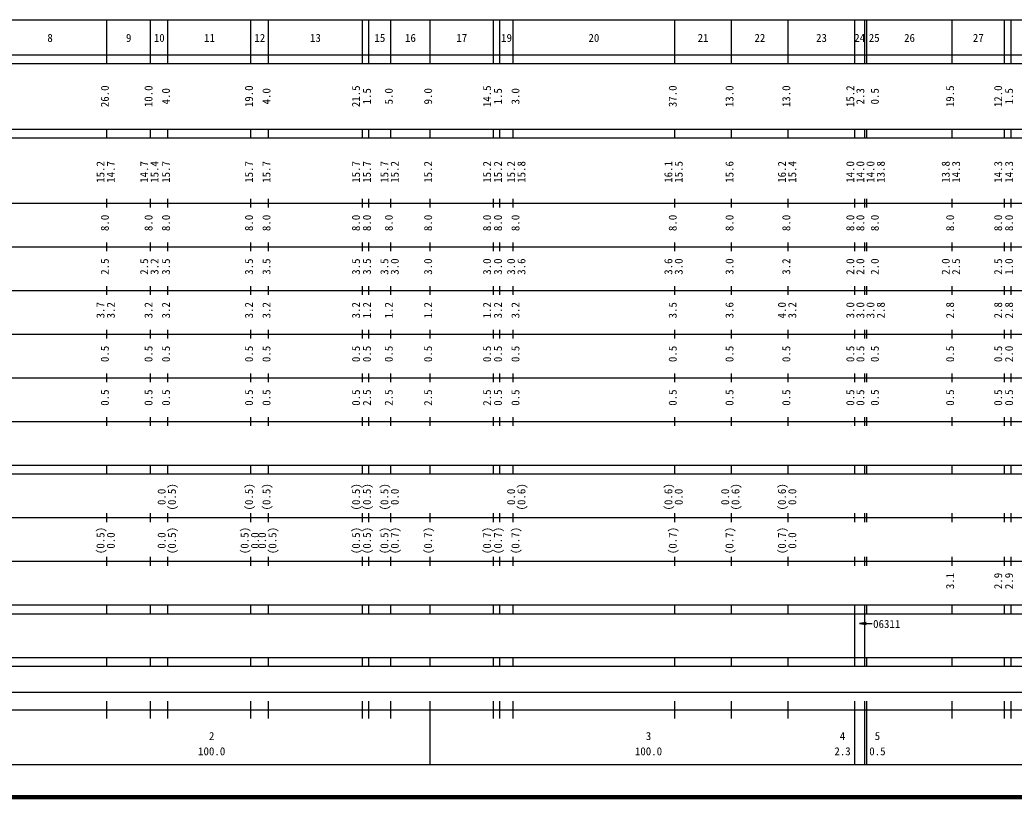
# Model space of a CAD drawing. Units: millimetres on the paper, enlarged 1000 times. Extents: x 40000 to 680000, y 20000 to 380000.
# Drawn here: x 174096 to 401699, y 20000 to 198000 of the extents above; entities that cross this region are included whole.
import ezdxf
from ezdxf.enums import TextEntityAlignment as Align

# ---------------------------------------------------------------- set-up
doc = ezdxf.new("R2010")
doc.units = ezdxf.units.MM
doc.header["$LTSCALE"] = 1000
doc.layers.add('M-TTL', color=2, linetype='Continuous', lineweight=140)
doc.layers.add('M-TTL-BAND', color=7, linetype='Continuous', lineweight=25)
doc.styles.add('ＭＳ ゴシック', font='')
doc.styles.get('ＭＳ ゴシック').set_extended_font_data('MS Gothic')

# ---------------------------------------------------------------- blocks, each defined once
blk = doc.blocks.new('open_arrow')
at = {"color": 0, "linetype": 'Continuous', "lineweight": -2}
blk.add_lwpolyline([(7.5, 1.25), (0, 0), (7.5, -1.25)], dxfattribs=at)

msp = doc.modelspace()

# ---------------------------------------------------------------- linework, layer by layer
at = {"layer": 'M-TTL'}
msp.add_line((40000, 20000), (680000, 20000), dxfattribs=at)
at = {"layer": 'M-TTL-BAND'}
for p, q in [((68000, 198000), (579000, 198000)), ((194000, 188000), (194000, 198000)), ((204000, 188000), (204000, 198000)), ((208000, 188000), (208000, 198000)), ((227000, 188000), (227000, 198000)), ((231000, 188000), (231000, 198000)), ((252500, 188000), (252500, 198000)), ((254000, 188000), (254000, 198000)), ((259000, 188000), (259000, 198000)), ((268000, 188000), (268000, 198000)), ((282500, 188000), (282500, 198000)), ((284000, 188000), (284000, 198000)), ((287000, 188000), (287000, 198000)), ((324000, 188000), (324000, 198000)), ((337000, 188000), (337000, 198000)), ((350000, 188000), (350000, 198000)), ((365200, 188000), (365200, 198000)), ((367500, 188000), (367500, 198000)), ((368000, 188000), (368000, 198000)), ((387500, 188000), (387500, 198000)), ((399500, 188000), (399500, 198000)), ((401000, 188000), (401000, 198000)), ((40000, 190000), (579000, 190000)), ((40000, 188000), (579000, 188000)), ((40000, 173000), (579000, 173000)), ((194000, 171000), (194000, 173000)), ((204000, 171000), (204000, 173000)), ((208000, 171000), (208000, 173000)), ((227000, 171000), (227000, 173000)), ((231000, 171000), (231000, 173000)), ((252500, 171000), (252500, 173000)), ((254000, 171000), (254000, 173000)), ((259000, 171000), (259000, 173000)), ((268000, 171000), (268000, 173000)), ((282500, 171000), (282500, 173000)), ((284000, 171000), (284000, 173000)), ((287000, 171000), (287000, 173000)), ((324000, 171000), (324000, 173000)), ((337000, 171000), (337000, 173000)), ((350000, 171000), (350000, 173000)), ((365200, 171000), (365200, 173000)), ((367500, 171000), (367500, 173000)), ((368000, 171000), (368000, 173000)), ((387500, 171000), (387500, 173000)), ((399500, 171000), (399500, 173000)), ((401000, 171000), (401000, 173000)), ((40000, 171000), (579000, 171000)), ((40000, 156000), (579000, 156000)), ((194000, 155000), (194000, 157000)), ((204000, 155000), (204000, 157000)), ((208000, 155000), (208000, 157000)), ((227000, 155000), (227000, 157000)), ((231000, 155000), (231000, 157000)), ((252500, 155000), (252500, 157000)), ((254000, 155000), (254000, 157000)), ((259000, 155000), (259000, 157000)), ((268000, 155000), (268000, 157000)), ((282500, 155000), (282500, 157000)), ((284000, 155000), (284000, 157000)), ((287000, 155000), (287000, 157000)), ((324000, 155000), (324000, 157000)), ((337000, 155000), (337000, 157000)), ((350000, 155000), (350000, 157000)), ((365200, 155000), (365200, 157000)), ((367500, 155000), (367500, 157000)), ((368000, 155000), (368000, 157000)), ((387500, 155000), (387500, 157000)), ((399500, 155000), (399500, 157000)), ((401000, 155000), (401000, 157000)), ((46000, 146000), (579000, 146000)), ((194000, 145000), (194000, 147000)), ((204000, 145000), (204000, 147000)), ((208000, 145000), (208000, 147000)), ((227000, 145000), (227000, 147000)), ((231000, 145000), (231000, 147000)), ((252500, 145000), (252500, 147000)), ((254000, 145000), (254000, 147000)), ((259000, 145000), (259000, 147000)), ((268000, 145000), (268000, 147000)), ((282500, 145000), (282500, 147000)), ((284000, 145000), (284000, 147000)), ((287000, 145000), (287000, 147000)), ((324000, 145000), (324000, 147000)), ((337000, 145000), (337000, 147000)), ((350000, 145000), (350000, 147000)), ((365200, 145000), (365200, 147000)), ((367500, 145000), (367500, 147000)), ((368000, 145000), (368000, 147000)), ((387500, 145000), (387500, 147000)), ((399500, 145000), (399500, 147000)), ((401000, 145000), (401000, 147000)), ((194000, 135000), (194000, 137000)), ((204000, 135000), (204000, 137000)), ((208000, 135000), (208000, 137000)), ((227000, 135000), (227000, 137000)), ((231000, 135000), (231000, 137000)), ((252500, 135000), (252500, 137000)), ((254000, 135000), (254000, 137000)), ((259000, 135000), (259000, 137000)), ((268000, 135000), (268000, 137000)), ((282500, 135000), (282500, 137000)), ((284000, 135000), (284000, 137000)), ((287000, 135000), (287000, 137000)), ((324000, 135000), (324000, 137000)), ((337000, 135000), (337000, 137000)), ((350000, 135000), (350000, 137000)), ((365200, 135000), (365200, 137000)), ((367500, 135000), (367500, 137000)), ((368000, 135000), (368000, 137000)), ((387500, 135000), (387500, 137000)), ((399500, 135000), (399500, 137000)), ((401000, 135000), (401000, 137000)), ((52000, 136000), (579000, 136000)), ((46000, 126000), (579000, 126000)), ((194000, 125000), (194000, 127000)), ((204000, 125000), (204000, 127000)), ((208000, 125000), (208000, 127000)), ((227000, 125000), (227000, 127000)), ((231000, 125000), (231000, 127000)), ((252500, 125000), (252500, 127000)), ((254000, 125000), (254000, 127000)), ((259000, 125000), (259000, 127000)), ((268000, 125000), (268000, 127000)), ((282500, 125000), (282500, 127000)), ((284000, 125000), (284000, 127000)), ((287000, 125000), (287000, 127000)), ((324000, 125000), (324000, 127000)), ((337000, 125000), (337000, 127000)), ((350000, 125000), (350000, 127000)), ((365200, 125000), (365200, 127000)), ((367500, 125000), (367500, 127000)), ((368000, 125000), (368000, 127000)), ((387500, 125000), (387500, 127000)), ((399500, 125000), (399500, 127000)), ((401000, 125000), (401000, 127000)), ((194000, 115000), (194000, 117000)), ((204000, 115000), (204000, 117000)), ((208000, 115000), (208000, 117000)), ((227000, 115000), (227000, 117000)), ((231000, 115000), (231000, 117000)), ((252500, 115000), (252500, 117000)), ((254000, 115000), (254000, 117000)), ((259000, 115000), (259000, 117000)), ((268000, 115000), (268000, 117000)), ((282500, 115000), (282500, 117000)), ((284000, 115000), (284000, 117000)), ((287000, 115000), (287000, 117000)), ((324000, 115000), (324000, 117000)), ((337000, 115000), (337000, 117000)), ((350000, 115000), (350000, 117000)), ((365200, 115000), (365200, 117000)), ((367500, 115000), (367500, 117000)), ((368000, 115000), (368000, 117000)), ((387500, 115000), (387500, 117000)), ((399500, 115000), (399500, 117000)), ((401000, 115000), (401000, 117000)), ((52000, 116000), (579000, 116000)), ((194000, 105000), (194000, 107000)), ((204000, 105000), (204000, 107000)), ((208000, 105000), (208000, 107000)), ((227000, 105000), (227000, 107000)), ((231000, 105000), (231000, 107000)), ((252500, 105000), (252500, 107000)), ((254000, 105000), (254000, 107000)), ((259000, 105000), (259000, 107000)), ((268000, 105000), (268000, 107000)), ((282500, 105000), (282500, 107000)), ((284000, 105000), (284000, 107000)), ((287000, 105000), (287000, 107000)), ((324000, 105000), (324000, 107000)), ((337000, 105000), (337000, 107000)), ((350000, 105000), (350000, 107000)), ((365200, 105000), (365200, 107000)), ((367500, 105000), (367500, 107000)), ((368000, 105000), (368000, 107000)), ((387500, 105000), (387500, 107000)), ((399500, 105000), (399500, 107000)), ((401000, 105000), (401000, 107000)), ((46000, 106000), (579000, 106000)), ((40000, 96000), (579000, 96000)), ((194000, 94000), (194000, 96000)), ((204000, 94000), (204000, 96000)), ((208000, 94000), (208000, 96000)), ((227000, 94000), (227000, 96000)), ((231000, 94000), (231000, 96000)), ((252500, 94000), (252500, 96000)), ((254000, 94000), (254000, 96000)), ((259000, 94000), (259000, 96000)), ((268000, 94000), (268000, 96000)), ((282500, 94000), (282500, 96000)), ((284000, 94000), (284000, 96000)), ((287000, 94000), (287000, 96000)), ((324000, 94000), (324000, 96000)), ((337000, 94000), (337000, 96000)), ((350000, 94000), (350000, 96000)), ((365200, 94000), (365200, 96000)), ((367500, 94000), (367500, 96000)), ((368000, 94000), (368000, 96000)), ((387500, 94000), (387500, 96000)), ((399500, 94000), (399500, 96000)), ((401000, 94000), (401000, 96000)), ((40000, 94000), (579000, 94000)), ((194000, 83000), (194000, 85000)), ((204000, 83000), (204000, 85000)), ((208000, 83000), (208000, 85000)), ((227000, 83000), (227000, 85000)), ((231000, 83000), (231000, 85000)), ((252500, 83000), (252500, 85000)), ((254000, 83000), (254000, 85000)), ((259000, 83000), (259000, 85000)), ((268000, 83000), (268000, 85000)), ((282500, 83000), (282500, 85000)), ((284000, 83000), (284000, 85000)), ((287000, 83000), (287000, 85000)), ((324000, 83000), (324000, 85000)), ((337000, 83000), (337000, 85000)), ((350000, 83000), (350000, 85000)), ((365200, 83000), (365200, 85000)), ((367500, 83000), (367500, 85000)), ((368000, 83000), (368000, 85000)), ((387500, 83000), (387500, 85000)), ((399500, 83000), (399500, 85000)), ((401000, 83000), (401000, 85000)), ((49000, 84000), (579000, 84000)), ((40000, 74000), (579000, 74000)), ((194000, 73000), (194000, 75000)), ((204000, 73000), (204000, 75000)), ((208000, 73000), (208000, 75000)), ((227000, 73000), (227000, 75000)), ((231000, 73000), (231000, 75000)), ((252500, 73000), (252500, 75000)), ((254000, 73000), (254000, 75000)), ((259000, 73000), (259000, 75000)), ((268000, 73000), (268000, 75000)), ((282500, 73000), (282500, 75000)), ((284000, 73000), (284000, 75000)), ((287000, 73000), (287000, 75000)), ((324000, 73000), (324000, 75000)), ((337000, 73000), (337000, 75000)), ((350000, 73000), (350000, 75000)), ((365200, 73000), (365200, 75000)), ((367500, 73000), (367500, 75000)), ((368000, 73000), (368000, 75000)), ((387500, 73000), (387500, 75000)), ((399500, 73000), (399500, 75000)), ((401000, 73000), (401000, 75000)), ((40000, 64000), (579000, 64000)), ((194000, 62000), (194000, 64000)), ((204000, 62000), (204000, 64000)), ((208000, 62000), (208000, 64000)), ((227000, 62000), (227000, 64000)), ((231000, 62000), (231000, 64000)), ((252500, 62000), (252500, 64000)), ((254000, 62000), (254000, 64000)), ((259000, 62000), (259000, 64000)), ((268000, 62000), (268000, 64000)), ((282500, 62000), (282500, 64000)), ((284000, 62000), (284000, 64000)), ((287000, 62000), (287000, 64000)), ((324000, 62000), (324000, 64000)), ((337000, 62000), (337000, 64000)), ((350000, 62000), (350000, 64000)), ((365200, 62000), (365200, 64000)), ((367500, 62000), (367500, 64000)), ((368000, 62000), (368000, 64000)), ((387500, 62000), (387500, 64000)), ((399500, 62000), (399500, 64000)), ((401000, 62000), (401000, 64000)), ((40000, 62000), (579000, 62000)), ((365200, 52000), (365200, 62000)), ((367500, 52000), (367500, 62000)), ((366313, 59759), (369230, 59759)), ((40000, 52000), (579000, 52000)), ((194000, 50000), (194000, 52000)), ((204000, 50000), (204000, 52000)), ((208000, 50000), (208000, 52000)), ((227000, 50000), (227000, 52000)), ((231000, 50000), (231000, 52000)), ((252500, 50000), (252500, 52000)), ((254000, 50000), (254000, 52000)), ((259000, 50000), (259000, 52000)), ((268000, 50000), (268000, 52000)), ((282500, 50000), (282500, 52000)), ((284000, 50000), (284000, 52000)), ((287000, 50000), (287000, 52000)), ((324000, 50000), (324000, 52000)), ((337000, 50000), (337000, 52000)), ((350000, 50000), (350000, 52000)), ((365200, 50000), (365200, 52000)), ((367500, 50000), (367500, 52000)), ((368000, 50000), (368000, 52000)), ((387500, 50000), (387500, 52000)), ((399500, 50000), (399500, 52000)), ((401000, 50000), (401000, 52000)), ((40000, 50000), (579000, 50000)), ((71000, 44000), (565000, 44000)), ((194000, 38000), (194000, 42000)), ((204000, 38000), (204000, 42000)), ((208000, 38000), (208000, 42000)), ((227000, 38000), (227000, 42000)), ((231000, 38000), (231000, 42000)), ((252500, 38000), (252500, 42000)), ((254000, 38000), (254000, 42000)), ((259000, 38000), (259000, 42000)), ((268000, 27500), (268000, 42000)), ((282500, 38000), (282500, 42000)), ((284000, 38000), (284000, 42000)), ((287000, 38000), (287000, 42000)), ((324000, 38000), (324000, 42000)), ((337000, 38000), (337000, 42000)), ((350000, 38000), (350000, 42000)), ((365200, 27500), (365200, 42000)), ((367500, 27500), (367500, 42000)), ((368000, 27500), (368000, 42000)), ((387500, 38000), (387500, 42000)), ((399500, 38000), (399500, 42000)), ((401000, 38000), (401000, 42000)), ((40000, 40000), (579000, 40000)), ((68000, 27500), (579000, 27500))]:
    msp.add_line(p, q, dxfattribs=at)

# ---------------------------------------------------------------- block references
at = {"layer": 'M-TTL-BAND', "xscale": 200, "yscale": 200}
msp.add_blockref('open_arrow', (366313, 59759), dxfattribs=at)

# ---------------------------------------------------------------- texts
at = {"layer": 'M-TTL-BAND', "style": 'ＭＳ ゴシック'}
for s, p in [('8', (181000, 192405)), ('9', (199000, 192405)), ('10', (206000, 192405)), ('11', (217500, 192405)), ('12', (229000, 192405)), ('13', (241750, 192405)), ('15', (256500, 192405)), ('16', (263500, 192405)), ('17', (275250, 192405)), ('19', (285500, 192405)), ('20', (305500, 192405)), ('21', (330500, 192405)), ('22', (343500, 192405)), ('23', (357600, 192405)), ('24', (366350, 192405)), ('25', (369669, 192405)), ('26', (377750, 192405)), ('27', (393500, 192405)), ('2', (218000, 32523)), ('3', (318000, 32523)), ('4', (362418, 32523)), ('5', (370408, 32523)), ('100.0', (218000, 29033)), ('100.0', (318000, 29033)), ('2.3', (362418, 29033)), ('0.5', (370408, 29033))]:
    msp.add_text(s, height=1833, dxfattribs=at).set_placement(p, align=Align.BOTTOM_CENTER)
for s, p in [('26.0', (195000, 180500)), ('10.0', (205000, 180500)), ('4.0', (209000, 180500)), ('19.0', (228000, 180500)), ('4.0', (232000, 180500)), ('21.5', (252500, 180500)), ('1.5', (255000, 180500)), ('5.0', (260000, 180500)), ('9.0', (269000, 180500)), ('14.5', (282500, 180500)), ('1.5', (285000, 180500)), ('3.0', (289000, 180500)), ('37.0', (325000, 180500)), ('13.0', (338000, 180500)), ('13.0', (351000, 180500)), ('15.2', (365650, 180500)), ('2.3', (367950, 180500)), ('0.5', (371265, 180500)), ('19.5', (388500, 180500)), ('12.0', (399500, 180500)), ('1.5', (402000, 180500)), ('15.2', (194000, 163174)), ('14.7', (196370, 163174)), ('14.7', (204000, 163174)), ('15.4', (206370, 163174)), ('15.7', (209000, 163174)), ('15.7', (228000, 163174)), ('15.7', (232000, 163174)), ('15.7', (252500, 163174)), ('15.7', (255000, 163174)), ('15.7', (259000, 163174)), ('15.2', (261370, 163174)), ('15.2', (269000, 163174)), ('15.2', (282500, 163174)), ('15.2', (285000, 163174)), ('15.2', (288000, 163174)), ('15.8', (290370, 163174)), ('16.1', (324000, 163174)), ('15.5', (326370, 163174)), ('15.6', (338000, 163174)), ('16.2', (350000, 163174)), ('15.4', (352370, 163174)), ('14.0', (365650, 163174)), ('14.0', (367950, 163174)), ('14.0', (370265, 163174)), ('13.8', (372635, 163174)), ('13.8', (387500, 163174)), ('14.3', (389870, 163174)), ('14.3', (399500, 163174)), ('14.3', (402000, 163174)), ('8.0', (195000, 151500)), ('8.0', (205000, 151500)), ('8.0', (209000, 151500)), ('8.0', (228000, 151500)), ('8.0', (232000, 151500)), ('8.0', (252500, 151500)), ('8.0', (255000, 151500)), ('8.0', (260000, 151500)), ('8.0', (269000, 151500)), ('8.0', (282500, 151500)), ('8.0', (285000, 151500)), ('8.0', (289000, 151500)), ('8.0', (325000, 151500)), ('8.0', (338000, 151500)), ('8.0', (351000, 151500)), ('8.0', (365650, 151500)), ('8.0', (367950, 151500)), ('8.0', (371265, 151500)), ('8.0', (388500, 151500)), ('8.0', (399500, 151500)), ('8.0', (402000, 151500)), ('2.5', (195000, 141500)), ('2.5', (204000, 141500)), ('3.2', (206370, 141500)), ('3.5', (209000, 141500)), ('3.5', (228000, 141500)), ('3.5', (232000, 141500)), ('3.5', (252500, 141500)), ('3.5', (255000, 141500)), ('3.5', (259000, 141500)), ('3.0', (261370, 141500)), ('3.0', (269000, 141500)), ('3.0', (282500, 141500)), ('3.0', (285000, 141500)), ('3.0', (288000, 141500)), ('3.6', (290370, 141500)), ('3.6', (324000, 141500)), ('3.0', (326370, 141500)), ('3.0', (338000, 141500)), ('3.2', (351000, 141500)), ('2.0', (365650, 141500)), ('2.0', (367950, 141500)), ('2.0', (371265, 141500)), ('2.0', (387500, 141500)), ('2.5', (389870, 141500)), ('2.5', (399500, 141500)), ('1.0', (402000, 141500)), ('3.7', (194000, 131500)), ('3.2', (196370, 131500)), ('3.2', (205000, 131500)), ('3.2', (209000, 131500)), ('3.2', (228000, 131500)), ('3.2', (232000, 131500)), ('3.2', (252500, 131500)), ('1.2', (255000, 131500)), ('1.2', (260000, 131500)), ('1.2', (269000, 131500)), ('1.2', (282500, 131500)), ('3.2', (285000, 131500)), ('3.2', (289000, 131500)), ('3.5', (325000, 131500)), ('3.6', (338000, 131500)), ('4.0', (350000, 131500)), ('3.2', (352370, 131500)), ('3.0', (365650, 131500)), ('3.0', (367950, 131500)), ('3.0', (370265, 131500)), ('2.8', (372635, 131500)), ('2.8', (388500, 131500)), ('2.8', (399500, 131500)), ('2.8', (402000, 131500)), ('0.5', (195000, 121500)), ('0.5', (205000, 121500)), ('0.5', (209000, 121500)), ('0.5', (228000, 121500)), ('0.5', (232000, 121500)), ('0.5', (252500, 121500)), ('0.5', (255000, 121500)), ('0.5', (260000, 121500)), ('0.5', (269000, 121500)), ('0.5', (282500, 121500)), ('0.5', (285000, 121500)), ('0.5', (289000, 121500)), ('0.5', (325000, 121500)), ('0.5', (338000, 121500)), ('0.5', (351000, 121500)), ('0.5', (365650, 121500)), ('0.5', (367950, 121500)), ('0.5', (371265, 121500)), ('0.5', (388500, 121500)), ('0.5', (399500, 121500)), ('2.0', (402000, 121500)), ('0.5', (195000, 111500)), ('0.5', (205000, 111500)), ('0.5', (209000, 111500)), ('0.5', (228000, 111500)), ('0.5', (232000, 111500)), ('0.5', (252500, 111500)), ('2.5', (255000, 111500)), ('2.5', (260000, 111500)), ('2.5', (269000, 111500)), ('2.5', (282500, 111500)), ('0.5', (285000, 111500)), ('0.5', (289000, 111500)), ('0.5', (325000, 111500)), ('0.5', (338000, 111500)), ('0.5', (351000, 111500)), ('0.5', (365650, 111500)), ('0.5', (367950, 111500)), ('0.5', (371265, 111500)), ('0.5', (388500, 111500)), ('0.5', (399500, 111500)), ('0.5', (402000, 111500)), ('(0.5)', (210370, 88764)), ('(0.5)', (228000, 88764)), ('(0.5)', (232000, 88764)), ('(0.5)', (252500, 88764)), ('(0.5)', (255000, 88764)), ('(0.5)', (259000, 88764)), ('(0.6)', (290370, 88764)), ('(0.6)', (324000, 88764)), ('(0.6)', (339370, 88764)), ('(0.6)', (350000, 88764)), ('0.0', (208000, 88764)), ('0.0', (261370, 88764)), ('0.0', (288000, 88764)), ('0.0', (326370, 88764)), ('0.0', (337000, 88764)), ('0.0', (352370, 88764)), ('(0.5)', (194000, 78764)), ('0.0', (196370, 78764)), ('0.0', (208000, 78764)), ('(0.5)', (210370, 78764)), ('(0.5)', (227000, 78764)), ('0.0', (229370, 78764)), ('0.0', (231000, 78764)), ('(0.5)', (233370, 78764)), ('(0.5)', (252500, 78764)), ('(0.5)', (255000, 78764)), ('(0.5)', (259000, 78764)), ('(0.7)', (261370, 78764)), ('(0.7)', (269000, 78764)), ('(0.7)', (282500, 78764)), ('(0.7)', (285000, 78764)), ('(0.7)', (289000, 78764)), ('(0.7)', (325000, 78764)), ('(0.7)', (338000, 78764)), ('(0.7)', (350000, 78764)), ('0.0', (352370, 78764)), ('3.1', (388500, 69500)), ('2.9', (399500, 69500)), ('2.9', (402000, 69500))]:
    msp.add_text(s, height=1833, rotation=90, dxfattribs=at).set_placement(p, align=Align.BOTTOM_CENTER)
msp.add_text('06311', height=1833, dxfattribs=at).set_placement((372534, 59655), align=Align.MIDDLE_CENTER)

doc.saveas('drawing.dxf')
